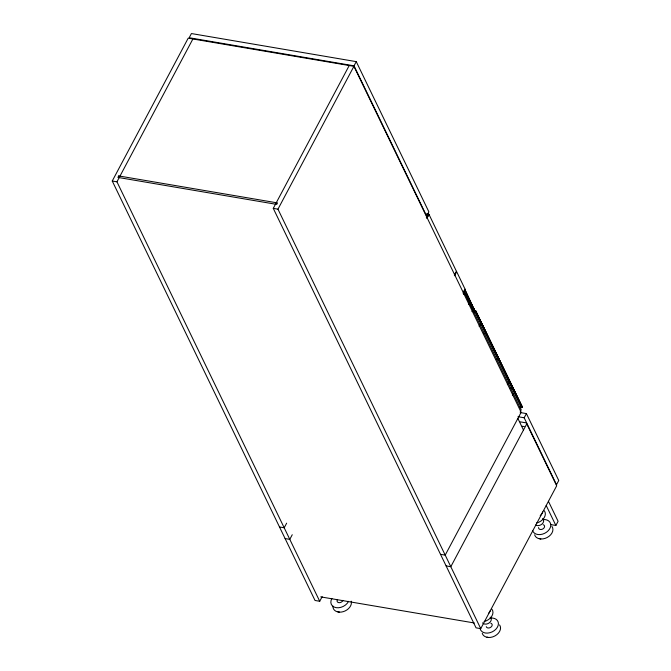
<?xml version="1.0" encoding="UTF-8"?>
<svg xmlns="http://www.w3.org/2000/svg" width="671" height="671" viewBox="0 0 671 671"><rect width="100%" height="100%" fill="white"/><g stroke="black" fill="none" stroke-linecap="round" stroke-linejoin="round"><path stroke-width="1.01" d="M464.659 290.115C466.538 289.805 462.562 290.585 464.449 292.036L473.315 310.748L474.171 308.585L473.894 309.222L465.02 290.04L464.449 292.036M463.099 293.261L465.162 289.218L463.518 292.556M427.142 217.496L428.945 214.326L426.907 218.402M456.364 271.176L428.97 214.359M472.812 306.899L472.652 306.504M473.189 311.428C475.789 313.701 476.2 309.272 475.219 311.772L521.635 407.607L522.206 406.718L475.563 310.748M426.421 217.798L427.268 215.19L426.362 217.245M474.129 309.23L465.246 290.124M521.971 406.584L521.87 407.582L522.206 406.718L475.697 310.866L473.533 310.405M465.188 289.427L456.674 271.68L454.636 275.764M322.172 596.67L319.723 601.275L315.035 600.478L112.25 181.019L188.199 38.18L353.911 66.328L521.149 412.288L445.208 555.127L440.512 554.33M319.723 601.275L116.947 181.816L192.896 38.977M520.092 421.833L526.274 422.881L556.687 485.796L480.746 628.635L476.049 627.838L273.273 208.371L349.214 65.532M354.028 65.825L356.259 61.64L191.42 33.55L189.188 37.735L354.028 65.825L426.647 216.028L428.87 211.843L356.259 61.64M480.746 628.635L277.962 209.167L353.911 66.328M286.651 523.154L284.194 527.775L279.497 526.978M292.246 534.737L289.797 539.358L285.1 538.561M454.334 275.127L456.381 271.294M464.315 291.843L465.263 290.207M463.678 294.393L464.592 292.682L521.199 409.796L520.293 411.508M468.433 304.24L469.348 302.529M471.998 311.604L472.912 309.893M473.315 310.748L474.187 308.979M473.416 310.665L474.221 309.146M479.077 326.249L479.983 324.529M507.343 384.709L508.249 382.998M512.401 395.177L513.307 393.466M526.399 413.588L558.75 480.503L556.519 484.688L524.168 417.773L526.399 413.588L520.218 412.539M526.752 423.879L450.811 566.71L446.114 565.913M550.723 524.596L555.865 525.477L558.096 521.283L548.433 501.312M473.894 309.222L474.171 308.585M519.765 407.087L522.038 407.406L475.756 311.503L473.139 311.151M499.534 624.894A9.671 6.978 -25.8 0 1 498.352 633.231A9.671 6.978 -25.8 0 1 488.471 637.492L486.911 637.182M426.806 213.948L428.92 214.343L426.748 214.015M112.25 181.019L116.947 181.816M273.273 208.371L277.962 209.167M473.374 310.589L475.89 311.26L522.021 406.869M473.24 310.832L475.756 311.503M483.791 333.344L486.131 333.655L486.299 332.791M496.33 359.287L498.67 359.597L498.838 358.725M510.228 388.048L512.577 388.358L512.736 387.486M519.463 407.146L521.87 407.582L475.538 311.738L475.89 311.26M519.606 407.263L521.635 407.607M517.987 416.725L524.168 417.773M522.248 426.219L524.303 426.571M320.713 596.88L474.363 622.982M488.488 637.45L486.307 637.081A9.646 6.962 -25.8 0 1 482.264 633.307M539.283 538.679L540.86 538.947L538.679 538.57A9.646 6.962 -25.8 0 1 534.644 534.795M337.765 611.843L339.35 612.111L337.161 611.742A9.646 6.962 -25.8 0 1 332.925 606.106M464.793 289.931L465.255 290.509M472.199 305.439L471.939 304.659M517.878 418.444L523.481 430.036M546.211 505.498L555.865 525.477M490.82 623.225A3.145 2.265 -25.8 0 1 490.895 627.167A3.145 2.265 -25.8 0 1 486.265 626.664M490.107 617.211A4.84 3.489 -25.8 0 1 489.293 622.847A4.84 3.489 -25.8 0 1 482.575 622.881M490.442 618.05A9.671 6.978 -25.8 0 1 498.419 623.812A9.671 6.978 -25.8 0 1 490.065 632.669A9.671 6.978 -25.8 0 1 480.176 628.945M491.969 609.285A9.671 6.978 -25.8 0 1 484.118 621.539M490.417 610.384A9.671 6.978 -25.8 0 1 488.413 613.52M342.906 600.369A3.145 2.265 -25.8 0 1 339.132 602.675A3.145 2.265 -25.8 0 1 337.203 600.084M351.21 601.191A9.671 6.978 -25.8 0 1 348.375 608.765A9.671 6.978 -25.8 0 1 339.333 612.153M348.551 601.317A9.671 6.978 -25.8 0 1 336.104 607.658A9.671 6.978 -25.8 0 1 331.902 598.49M543.2 524.722A3.145 2.265 -25.8 0 1 544.332 527.414A3.145 2.265 -25.8 0 1 540.901 529.511A3.145 2.265 -25.8 0 1 538.578 527.549M542.487 518.708A4.84 3.489 -25.8 0 1 542.143 523.942A4.84 3.489 -25.8 0 1 535.634 525.024M551.906 526.383A9.671 6.978 -25.8 0 1 550.732 534.728A9.671 6.978 -25.8 0 1 540.843 538.981M542.814 519.547A9.671 6.978 -25.8 0 1 550.79 525.301A9.671 6.978 -25.8 0 1 542.436 534.166A9.671 6.978 -25.8 0 1 532.548 530.434M544.349 510.774A9.671 6.978 -25.8 0 1 536.49 523.036M542.797 511.881A9.671 6.978 -25.8 0 1 540.222 515.58M118.717 175.936L117.928 177.412L276.737 204.395L277.526 202.919L118.717 175.936"/></g></svg>
